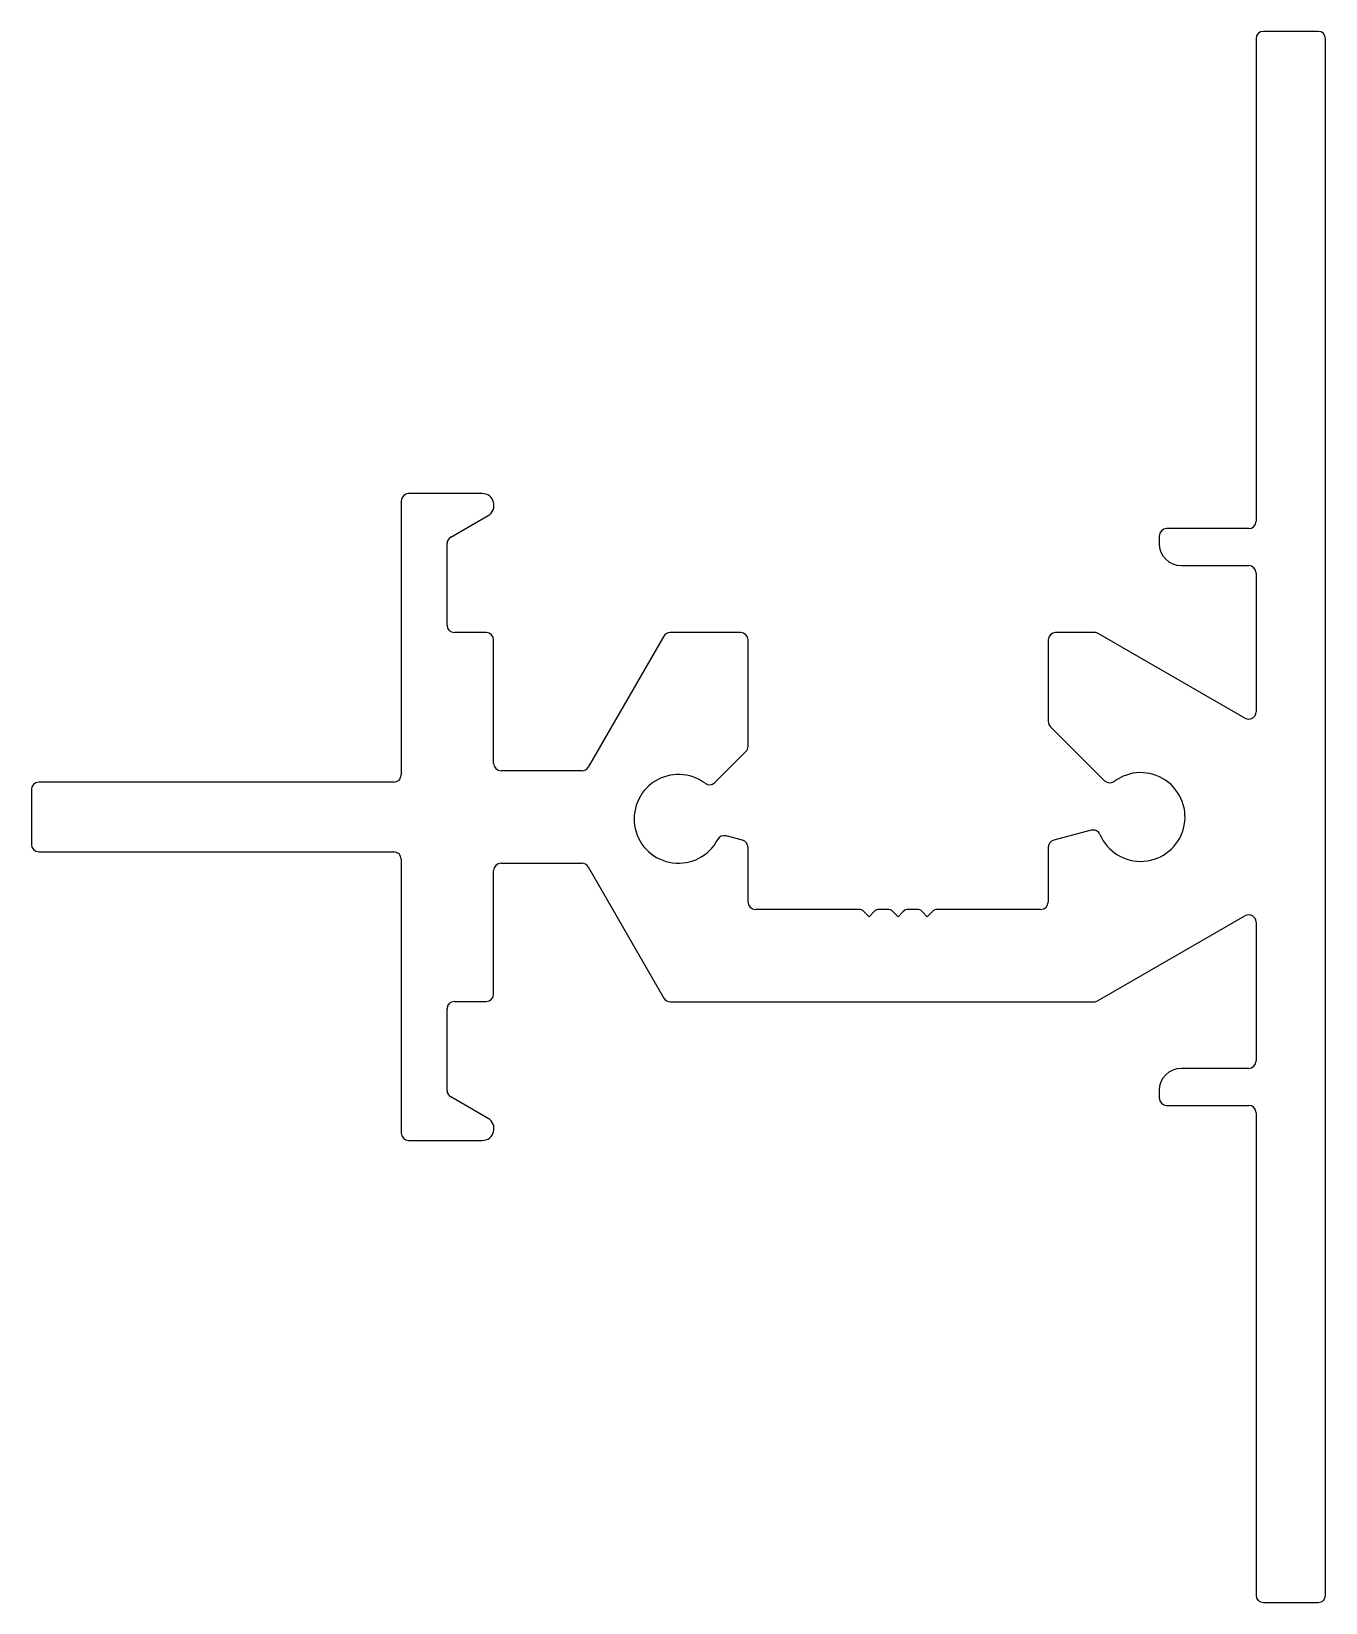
# Model space of a CAD drawing. Extents: x -30 to 14.5, y -27.9 to 26.1.
import ezdxf

# ---------------------------------------------------------------- set-up
doc = ezdxf.new("R2010")
doc.units = 0
doc.header["$MEASUREMENT"] = 0
doc.layers.get('0').update_dxf_attribs({"linetype": 'CONTINUOUS'})

msp = doc.modelspace()

# ---------------------------------------------------------------- linework, layer by layer
for p, q in [((14.201, 26.08), (12.322, 26.08)), ((12.068, 25.826), (12.068, 9.252)), ((14.455, -27.641), (14.455, 25.826)), ((-17.295, 9.951), (-17.295, 0.54)), ((-14.512, 10.205), (-17.041, 10.205)), ((-15.593, 8.705), (-14.309, 9.446)), ((8.74, 8.744), (8.74, 8.49)), ((11.814, 8.998), (8.994, 8.998)), ((-15.72, 5.683), (-15.72, 8.485)), ((9.502, 7.728), (11.814, 7.728)), ((12.068, 7.474), (12.068, 2.707)), ((-14.374, 5.429), (-15.466, 5.429)), ((-5.636, 5.429), (-8.056, 5.429)), ((6.522, 5.429), (5.184, 5.429)), ((-14.12, 0.934), (-14.12, 5.175)), ((-8.276, 5.302), (-10.871, 0.807)), ((-5.382, 1.521), (-5.382, 5.175)), ((4.93, 5.175), (4.93, 2.372)), ((11.687, 2.487), (6.649, 5.395)), ((5.005, 2.193), (6.861, 0.336)), ((-6.525, 0.273), (-5.456, 1.342)), ((-11.091, 0.68), (-13.866, 0.68)), ((-29.995, 0.032), (-29.995, -1.848)), ((-17.549, 0.286), (-29.741, 0.286)), ((-5.57, -1.708), (-6.132, -1.558)), ((6.406, -1.363), (5.119, -1.708)), ((-29.741, -2.102), (-17.549, -2.102)), ((-5.382, -3.829), (-5.382, -1.954)), ((4.93, -1.954), (4.93, -3.829)), ((-17.295, -2.356), (-17.295, -11.766)), ((-13.866, -2.495), (-11.091, -2.495)), ((-10.871, -2.622), (-8.268, -7.131)), ((-14.12, -6.991), (-14.12, -2.749)), ((-1.584, -4.083), (-5.128, -4.083)), ((-1.226, -4.333), (-1.403, -4.156)), ((-1.049, -4.156), (-1.226, -4.333)), ((-0.579, -4.083), (-0.872, -4.083)), ((-0.226, -4.333), (-0.403, -4.156)), ((-0.049, -4.156), (-0.226, -4.333)), ((0.421, -4.083), (0.128, -4.083)), ((0.774, -4.333), (0.597, -4.156)), ((0.951, -4.156), (0.774, -4.333)), ((4.676, -4.083), (1.128, -4.083)), ((6.627, -7.224), (11.687, -4.303)), ((12.068, -4.523), (12.068, -9.29)), ((-15.72, -10.301), (-15.72, -7.499)), ((-15.466, -7.245), (-14.374, -7.245)), ((-8.048, -7.258), (6.5, -7.258)), ((11.814, -9.544), (9.502, -9.544)), ((-14.309, -11.262), (-15.593, -10.521)), ((8.74, -10.306), (8.74, -10.56)), ((8.994, -10.814), (11.814, -10.814)), ((12.068, -11.068), (12.068, -27.641)), ((-17.041, -12.02), (-14.512, -12.02)), ((12.322, -27.895), (14.201, -27.895))]:
    msp.add_line(p, q)
for centre, radius, start, end in [((12.322, 25.826), 0.254, 90, 180), ((14.201, 25.826), 0.254, 0, 90), ((-17.041, 9.951), 0.254, 90, 180), ((-14.512, 9.798), 0.406, 300, 90), ((11.814, 9.252), 0.254, 270, 0), ((-15.466, 8.485), 0.254, 120, 180), ((8.994, 8.744), 0.254, 90, 180), ((9.502, 8.49), 0.762, 180, 270), ((11.814, 7.474), 0.254, 0, 90), ((-15.466, 5.683), 0.254, 180, 270), ((-14.374, 5.175), 0.254, 0, 90), ((-8.056, 5.175), 0.254, 90, 150), ((-5.636, 5.175), 0.254, 0, 90), ((5.184, 5.175), 0.254, 90, 180), ((6.522, 5.175), 0.254, 60, 90), ((11.814, 2.707), 0.254, 240, 0), ((5.184, 2.372), 0.254, 180, 225), ((-5.636, 1.521), 0.254, 315, 360), ((-17.549, 0.54), 0.254, 270, 0), ((-13.866, 0.934), 0.254, 180, 270), ((-11.091, 0.934), 0.254, 270, 330), ((-7.77, -0.971), 1.524, 53.2132, 332.1159), ((8.105, -0.908), 1.524, 203.2132, 126.7868), ((-29.741, 0.032), 0.254, 90, 180), ((-6.705, 0.453), 0.254, 233.2132, 315), ((7.041, 0.516), 0.254, 225, 306.7868), ((-6.198, -1.803), 0.254, 75, 152.1159), ((6.471, -1.609), 0.254, 23.2132, 105), ((-29.741, -1.848), 0.254, 180, 270), ((-17.549, -2.356), 0.254, 0, 90), ((-5.636, -1.954), 0.254, 360, 75), ((5.184, -1.954), 0.254, 105, 180), ((-13.866, -2.749), 0.254, 90, 180), ((-11.091, -2.749), 0.254, 30, 90), ((-5.128, -3.829), 0.254, 180, 270), ((-1.579, -4.333), 0.25, 45.0125, 91.0456), ((-0.872, -4.333), 0.25, 90, 135), ((-0.579, -4.333), 0.25, 45, 90), ((0.128, -4.333), 0.25, 90, 135), ((0.421, -4.333), 0.25, 45, 90), ((1.128, -4.333), 0.25, 90, 135), ((4.676, -3.829), 0.254, 270, 0), ((11.814, -4.523), 0.254, 0, 120), ((-14.374, -6.991), 0.254, 270, 0), ((-15.466, -7.499), 0.254, 90, 180), ((-8.048, -7.004), 0.254, 210, 270), ((6.5, -7.004), 0.254, 270, 300), ((9.502, -10.306), 0.762, 90, 180), ((11.814, -9.29), 0.254, 270, 0), ((-15.466, -10.301), 0.254, 180, 240), ((8.994, -10.56), 0.254, 180, 270), ((-14.512, -11.614), 0.406, 270, 60), ((11.814, -11.068), 0.254, 360, 90), ((-17.041, -11.766), 0.254, 180, 270), ((12.322, -27.641), 0.254, 180, 270), ((14.201, -27.641), 0.254, 270, 0)]:
    msp.add_arc(centre, radius, start, end)

doc.saveas('drawing.dxf')
